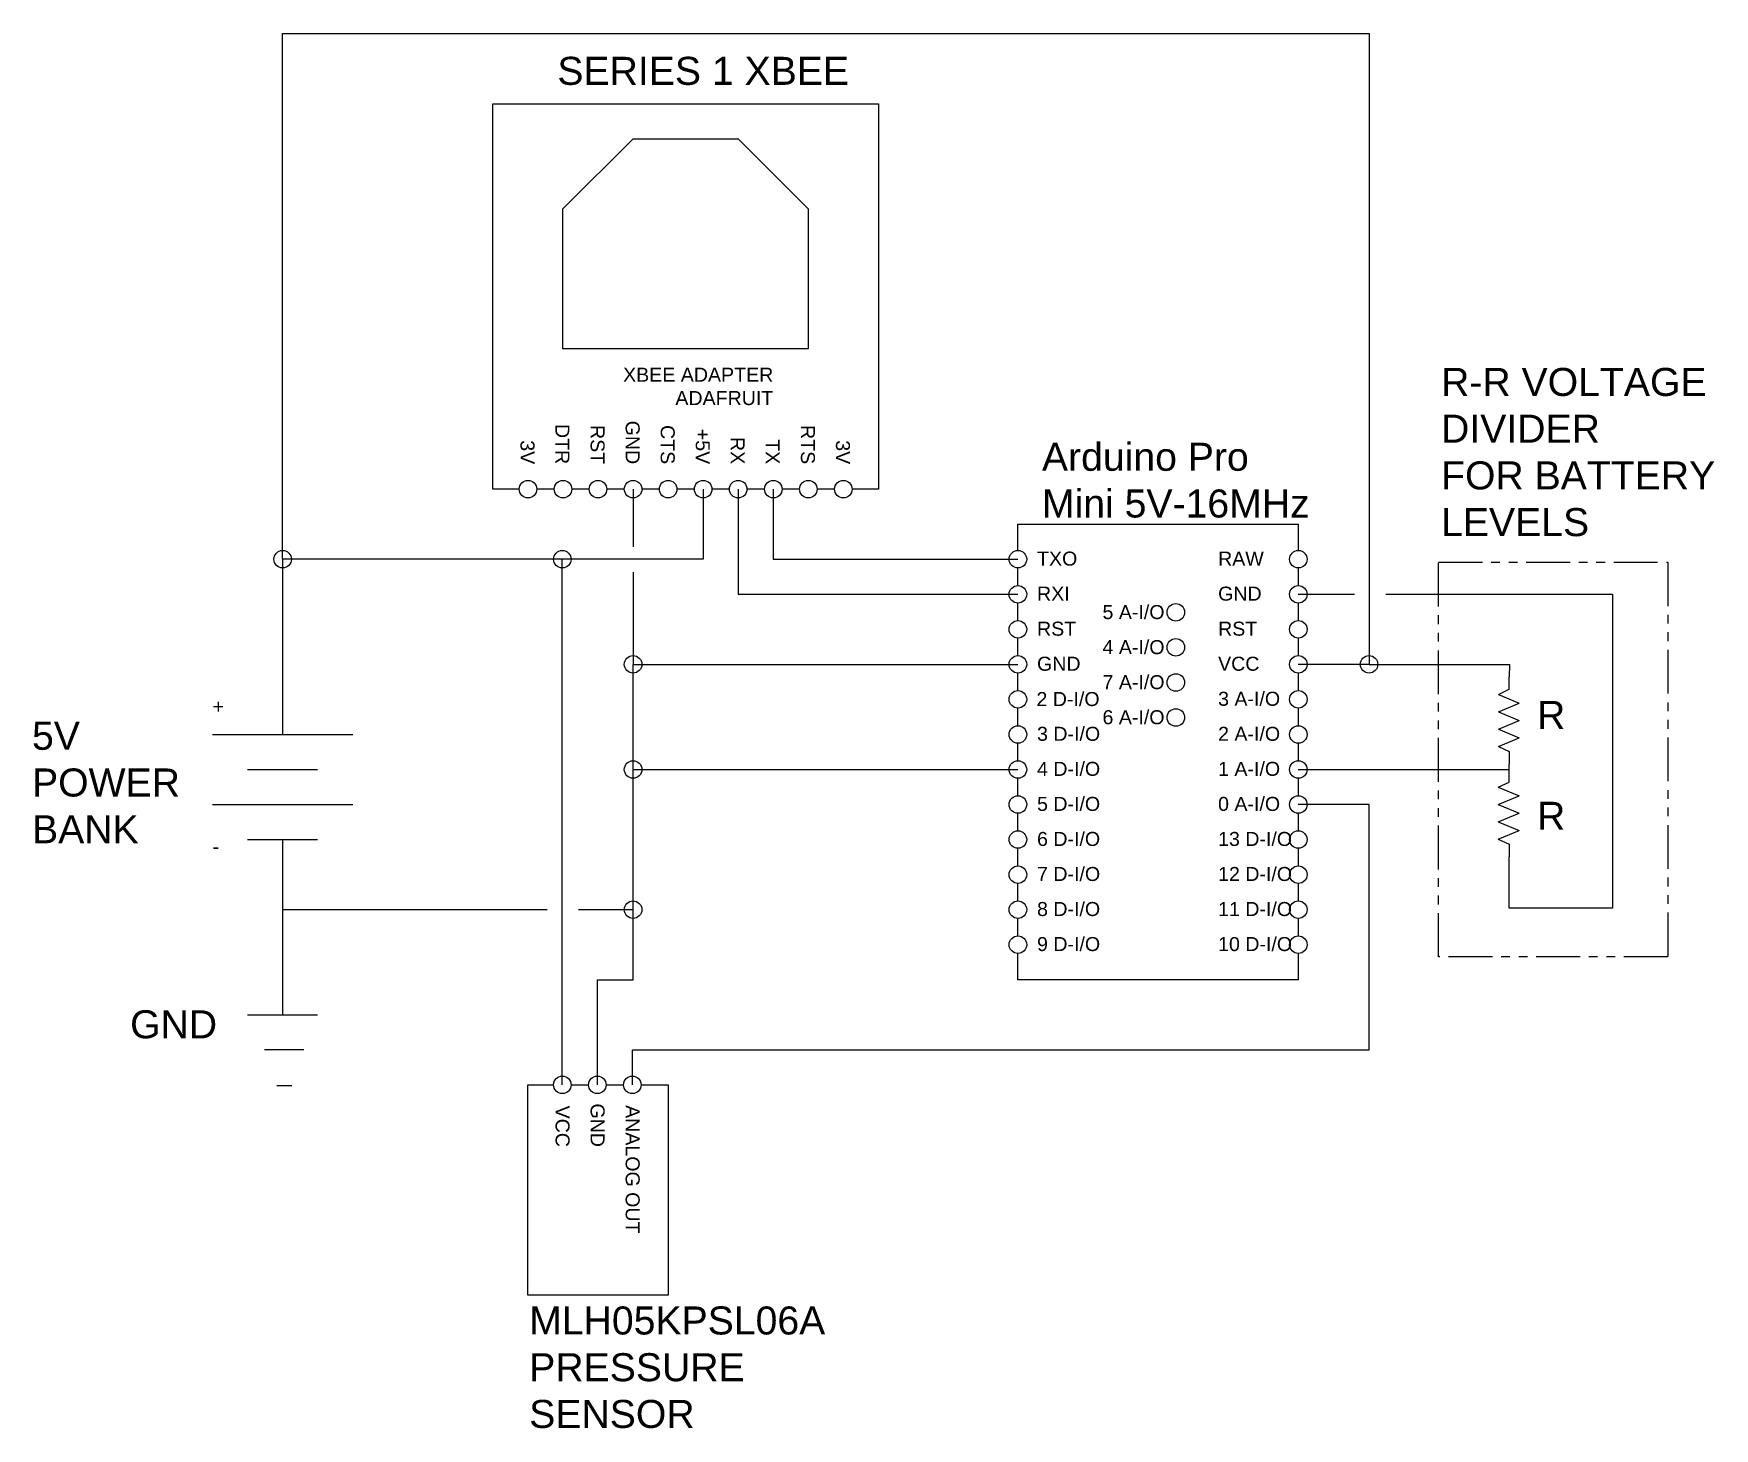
# Model space of a CAD drawing. Header units: inches. Extents: x 363.9 to 387.9, y 549.6 to 569.5.
import ezdxf

# ---------------------------------------------------------------- set-up
doc = ezdxf.new("R2010")
doc.units = ezdxf.units.IN
doc.header["$MEASUREMENT"] = 0
doc.linetypes.add('PHANTOM2', pattern=[1.25, 0.625, -0.125, 0.125, -0.125, 0.125, -0.125])
doc.styles.get("Standard").update_dxf_attribs({"font": 'arial.ttf'})

# ---------------------------------------------------------------- blocks, each defined once
blk = doc.blocks.new('A$C46730593')
for p, q in [((0.019, 1.76), (2.019, 1.76)), ((0.519, 1.26), (1.519, 1.26)), ((0.019, 0.76), (2.019, 0.76)), ((0.519, 0.26), (1.519, 0.26))]:
    blk.add_line(p, q)
at = {"char_height": 0.2, "attachment_point": 1}
for s, insert in [('+', (0.019, 2.26)), ('-', (0.019, 0.26))]:
    blk.add_mtext_dynamic_manual_height_columns(s, width=0.5, gutter_width=1, heights=[0], dxfattribs=dict(at, insert=insert))
blk = doc.blocks.new('resistor')
for p, q in [((385.929, 561.141), (385.75, 561.141)), ((386.001, 560.985), (385.929, 561.141)), ((386.001, 560.985), (386.125, 561.284)), ((386.249, 560.985), (386.125, 561.284)), ((386.249, 560.985), (386.373, 561.284)), ((386.497, 560.985), (386.373, 561.284)), ((386.497, 560.985), (386.621, 561.284)), ((386.746, 560.985), (386.621, 561.284)), ((386.746, 560.985), (386.817, 561.141)), ((386.817, 561.141), (386.996, 561.141))]:
    blk.add_line(p, q)

msp = doc.modelspace()

# ---------------------------------------------------------------- linework, layer by layer
for p, q in [((367.5, 562), (367.5, 569.5)), ((367.5, 569.5), (383, 569.5)), ((383, 569.5), (383, 560.5)), ((371.5, 567), (372.5, 568)), ((372.5, 568), (374, 568)), ((374, 568), (375, 567)), ((371.5, 565), (371.5, 567)), ((375, 567), (375, 565)), ((375, 565), (371.5, 565)), ((371.375, 563), (371.125, 563)), ((371.875, 563), (371.625, 563)), ((372.375, 563), (372.125, 563)), ((372.5, 563), (372.5, 562.176)), ((372.875, 563), (372.625, 563)), ((373.375, 563), (373.125, 563)), ((373.5, 563), (373.5, 562)), ((373.875, 563), (373.625, 563)), ((374, 563), (374, 561.5)), ((374.375, 563), (374.125, 563)), ((374.5, 563), (374.5, 562)), ((374.875, 563), (374.625, 563)), ((375.375, 563), (375.125, 563)), ((377.99, 562.5), (381.99, 562.5)), ((377.99, 562.125), (377.99, 562.5)), ((381.99, 562.5), (381.99, 562.125)), ((370, 562), (367.5, 562)), ((367.5, 562), (367.5, 559.5)), ((373.5, 562), (370, 562)), ((371.49, 554.5), (371.49, 562)), ((374.5, 562), (377.99, 562)), ((377.99, 561.625), (377.99, 561.875)), ((381.99, 561.875), (381.99, 561.625)), ((372.5, 561.815), (372.5, 560.5)), ((374, 561.5), (377.99, 561.5)), ((377.99, 561.125), (377.99, 561.375)), ((381.99, 561.5), (382.793, 561.5)), ((381.99, 561.375), (381.99, 561.125)), ((383.239, 561.5), (386.473, 561.5)), ((386.473, 561.5), (386.473, 557.023)), ((377.99, 560.625), (377.99, 560.875)), ((381.99, 560.875), (381.99, 560.625)), ((372.5, 560.5), (377.99, 560.5)), ((372.5, 556), (372.5, 560.5)), ((383, 560.5), (381.99, 560.5)), ((383, 560.5), (385.002, 560.5)), ((385.002, 560.5), (385, 560.323)), ((377.99, 560.125), (377.99, 560.375)), ((381.99, 560.375), (381.99, 560.125)), ((377.99, 559.625), (377.99, 559.875)), ((381.99, 559.875), (381.99, 559.625)), ((377.99, 559.125), (377.99, 559.375)), ((381.99, 559.375), (381.99, 559.125)), ((372.5, 559), (377.99, 559)), ((381.99, 559), (385, 559)), ((385, 559), (385, 559.076)), ((377.99, 558.625), (377.99, 558.875)), ((381.99, 558.875), (381.99, 558.625)), ((383, 558.5), (381.99, 558.5)), ((383, 555), (383, 558.5)), ((377.99, 558.125), (377.99, 558.375)), ((381.99, 558.375), (381.99, 558.125)), ((367.5, 558), (367.5, 557)), ((377.99, 557.625), (377.99, 557.875)), ((381.99, 557.875), (381.99, 557.625)), ((384.998, 557.023), (385, 557.754)), ((377.99, 557.125), (377.99, 557.375)), ((381.99, 557.375), (381.99, 557.125)), ((386.473, 557.023), (384.998, 557.023)), ((367.5, 557), (371.272, 557)), ((367.5, 557), (367.5, 555.5)), ((371.723, 557), (372.5, 557)), ((377.99, 556.625), (377.99, 556.875)), ((381.99, 556.875), (381.99, 556.625)), ((377.99, 556), (377.99, 556.375)), ((381.99, 556.375), (381.99, 556)), ((371.99, 554.5), (371.99, 556)), ((371.99, 556), (372.5, 556)), ((381.99, 556), (377.99, 556)), ((367, 555.5), (368, 555.5)), ((367.242, 555.006), (367.802, 555.006)), ((372.49, 554.5), (372.49, 555)), ((372.49, 555), (383, 555)), ((367.418, 554.491), (367.631, 554.491))]:
    msp.add_line(p, q)
for points in [[(370.875, 563), (370.5, 563), (370.5, 568.5), (376, 568.5), (376, 563), (375.625, 563)], [(372.615, 554.5), (373, 554.5), (373, 551.5), (371, 551.5), (371, 554.5), (371.365, 554.5)], [(371.615, 554.5), (371.865, 554.5)], [(372.115, 554.5), (372.365, 554.5)]]:
    msp.add_lwpolyline(points)
at = {"linetype": 'PHANTOM2'}
msp.add_lwpolyline([(383.992, 561.957), (387.26, 561.957), (387.26, 556.325), (383.992, 556.325)], close=True, dxfattribs=at)
for centre in [(371, 563), (371.5, 563), (372, 563), (372.5, 563), (373, 563), (373.5, 563), (374, 563), (374.5, 563), (375, 563), (375.5, 563), (367.5, 562), (371.49, 562), (377.99, 562), (381.99, 562), (377.99, 561.5), (381.99, 561.5), (380.243, 561.242), (377.99, 561), (381.99, 561), (380.243, 560.742), (372.5, 560.5), (377.99, 560.5), (381.99, 560.5), (383, 560.5), (380.243, 560.242), (377.99, 560), (381.99, 560), (380.243, 559.742), (377.99, 559.5), (381.99, 559.5), (372.5, 559), (377.99, 559), (381.99, 559), (377.99, 558.5), (381.99, 558.5), (377.99, 558), (381.99, 558), (377.99, 557.5), (381.99, 557.5), (372.5, 557), (377.99, 557), (381.99, 557), (377.99, 556.5), (381.99, 556.5), (371.49, 554.5), (371.99, 554.5), (372.49, 554.5)]:
    msp.add_circle(centre, 0.125)

# ---------------------------------------------------------------- block references
at = {"rotation": 270}
for p in [(-176.141, 946.073), (-176.142, 944.75)]:
    msp.add_blockref('resistor', p, dxfattribs=at)
msp.add_blockref('A$C46730593', (366.481, 557.74))

# ---------------------------------------------------------------- texts
msp.add_text('2 D-I/O', height=0.2).set_placement((378.255, 559.905))
for s, width, insert, char_height, attachment_point in [('SERIES 1 XBEE', 5.77464, (375.581, 568.763), 0.4, 9), ('XBEE ADAPTER\\PADAFRUIT', 2.5, (374.5, 564.197), 0.2, 9), ('R-R VOLTAGE DIVIDER\\PFOR BATTERY LEVELS ', 4.82872, (384.027, 564.73), 0.4, 1), ('Arduino Pro\\PMini 5V-16MHz', 4.27748, (378.333, 563.662), 0.4, 1), ('TXO', 1.32199, (378.263, 562.109), 0.2, 1), ('RAW', 1.32199, (380.846, 562.109), 0.2, 1), ('RXI', 1.32199, (378.263, 561.609), 0.2, 1), ('GND', 1.32199, (380.846, 561.609), 0.2, 1), ('5 A-I/O', 1.32199, (379.197, 561.346), 0.2, 1), ('RST', 1.32199, (378.263, 561.109), 0.2, 1), ('RST', 1.32199, (380.846, 561.109), 0.2, 1), ('4 A-I/O', 1.32199, (379.197, 560.846), 0.2, 1), ('GND', 1.32199, (378.263, 560.609), 0.2, 1), ('VCC', 1.32199, (380.846, 560.609), 0.2, 1), ('7 A-I/O', 1.32199, (379.197, 560.346), 0.2, 1), ('3 A-I/O', 1.32199, (380.846, 560.109), 0.2, 1), ('R', 0.43302, (385.396, 559.979), 0.4, 1), ('5V\\PPOWER BANK', 1.59919, (363.925, 559.681), 0.4, 1), ('6 A-I/O', 1.32199, (379.197, 559.846), 0.2, 1), ('3 D-I/O', 1.32199, (378.263, 559.609), 0.2, 1), ('2 A-I/O', 1.32199, (380.846, 559.609), 0.2, 1), ('4 D-I/O', 1.32199, (378.263, 559.109), 0.2, 1), ('1 A-I/O', 1.32199, (380.846, 559.109), 0.2, 1), ('5 D-I/O', 1.32199, (378.263, 558.609), 0.2, 1), ('0 A-I/O', 1.32199, (380.846, 558.609), 0.2, 1), ('R', 0.43302, (385.396, 558.539), 0.4, 1), ('6 D-I/O', 1.32199, (378.263, 558.109), 0.2, 1), ('13 D-I/O', 1.32199, (380.846, 558.109), 0.2, 1), ('7 D-I/O', 1.32199, (378.263, 557.609), 0.2, 1), ('12 D-I/O', 1.32199, (380.846, 557.609), 0.2, 1), ('8 D-I/O', 1.32199, (378.263, 557.109), 0.2, 1), ('11 D-I/O', 1.32199, (380.846, 557.109), 0.2, 1), ('9 D-I/O', 1.32199, (378.263, 556.609), 0.2, 1), ('10 D-I/O', 1.32199, (380.846, 556.609), 0.2, 1), ('GND', 1.36378, (365.324, 555.564), 0.4, 1), ('MLH05KPSL06A ^JPRESSURE SENSOR', 4.15646, (371.018, 551.338), 0.4, 1)]:
    msp.add_mtext_dynamic_manual_height_columns(s, width=width, gutter_width=1, heights=[0], dxfattribs=dict(insert=insert, char_height=char_height, attachment_point=attachment_point))
at = {"char_height": 0.2, "attachment_point": 9, "rotation": 270}
for s, width, insert in [('DTR', 1.32199, (371.391, 563.356)), ('RST', 1.32199, (371.891, 563.356)), ('GND', 1.32199, (372.391, 563.356)), ('CTS', 1.32199, (372.891, 563.356)), ('+5V', 1.32199, (373.391, 563.356)), ('RTS', 1.32199, (374.891, 563.356)), ('3V', 1.32199, (370.891, 563.356)), ('RX', 1.32199, (373.891, 563.356)), ('TX', 1.32199, (374.391, 563.356)), ('3V', 1.32199, (375.391, 563.356)), ('VCC', 1.32199, (371.391, 553.614)), ('GND', 1.32199, (371.891, 553.614)), ('ANALOG OUT', 2.19327, (372.391, 552.379))]:
    msp.add_mtext_dynamic_manual_height_columns(s, width=width, gutter_width=1, heights=[0], dxfattribs=dict(at, insert=insert))

doc.saveas('drawing.dxf')
